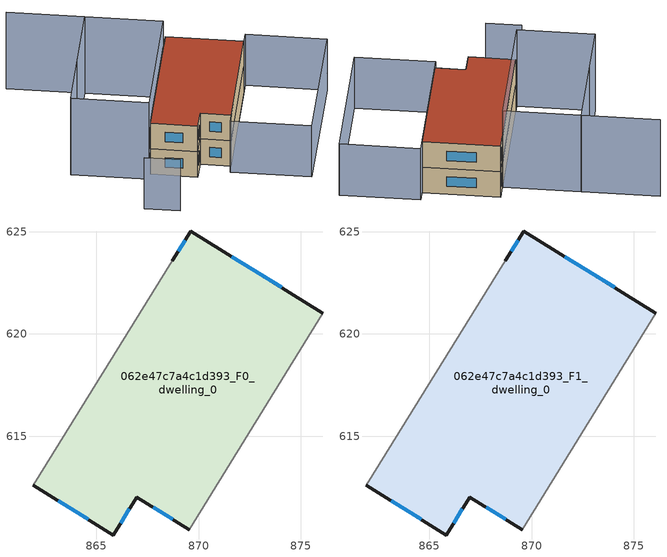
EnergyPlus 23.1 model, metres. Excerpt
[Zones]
062e47c7a4c1d393_F0_dwelling_0
 floor ground (EU_floor_Construction): 876.07,621.02 869.53,610.44 866.98,612.03 865.83,610.18 861.91,612.61 868.7,623.59 868.71,623.58 869.62,625.03 z0
 wall outside (EU_wall_Construction): 861.91,612.61 865.83,610.18 866.98,612.03 869.53,610.44 / 876.07,621.02 869.62,625.03 868.71,623.58 z0:3
 wall adiabatic (EU_wall_Construction): 868.71,623.58 868.7,623.59 861.91,612.61 / 869.53,610.44 876.07,621.02 z0:3
 window (EU_Window_Construction): 866.19,610.75 866.62,611.45 / 863.13,611.85 864.61,610.93 / 869.34,624.58 869,624.03 / 874.06,622.27 871.63,623.78 / 867.77,611.54 868.74,610.94 z0.93:2.07
062e47c7a4c1d393_F1_dwelling_0
 floor to 062e47c7a4c1d393_F0_dwelling_0 (EU_floor_Construction): 876.07,621.02 869.53,610.44 866.98,612.03 865.83,610.18 861.91,612.61 868.7,623.59 868.71,623.58 869.62,625.03 z3
 wall outside (EU_wall_Construction): 861.91,612.61 865.83,610.18 866.98,612.03 869.53,610.44 / 876.07,621.02 869.62,625.03 868.71,623.58 z3:6
 wall adiabatic (EU_wall_Construction): 868.71,623.58 868.7,623.59 861.91,612.61 / 869.53,610.44 876.07,621.02 z3:6
 window (EU_Window_Construction): 866.19,610.75 866.62,611.45 / 863.13,611.85 864.61,610.93 / 869.34,624.58 869,624.03 / 874.06,622.27 871.63,623.78 / 867.77,611.54 868.74,610.94 z3.93:5.07
 roof outside (EU_roof_Construction): 869.53,610.44 876.07,621.02 869.62,625.03 868.71,623.58 868.7,623.59 861.91,612.61 865.83,610.18 866.98,612.03 z6
shading: 858.88,607.71 861.83,605.87 / 883.42,617.84 875.73,605.41 / 875.73,605.41 868.99,609.58 / 868.99,609.58 876.68,622.01 / 876.68,622.01 883.42,617.84 z0:6; 855.76,631.63 862.24,627.62 / 862.24,627.62 855.03,615.97 / 868.71,623.6 861.51,611.95 / 861.51,611.95 855.02,615.96 / 855.02,615.96 862.23,627.61 / 862.23,627.61 868.71,623.6 z0:9
[Building]
EU S2 Campaign: North Axis=0; Terrain=City; Solar Distribution=FullExterior
[Site:Location]
Montreal-Trudeau.Intl.AP: Latitude=45.4667; Longitude=-73.75; Time Zone=-5; Elevation=36
[SizingPeriod:WeatherFileDays]
AnnualSizingPeriod: Begin Month=1; Begin Day of Month=1; End Month=12; End Day of Month=31; Day of Week for Start Day=Monday; Use Weather File Daylight Saving Period=No; Use Weather File Rain and Snow Indicators=No
[MATERIAL]
EU_InternalMass_Material: Roughness=MediumRough; Thickness=0.1; Conductivity=1; Density=1800; Specific Heat=900; Thermal Absorptance=0.9; Solar Absorptance=0.7; Visible Absorptance=0.7
[MATERIAL:NOMASS] Roughness=MediumRough; Thermal Absorptance=0.9; Solar Absorptance=0.7; Visible Absorptance=0.7
Name | Thermal Resistance
EU_wall_NoMass; EU_floor_NoMass | 1.51479
EU_roof_NoMass | 2.84114
[WINDOWMATERIAL:SIMPLEGLAZINGSYSTEM]
EU_Window_SimpleGlazing: UFactor=3.53504; Solar Heat Gain Coefficient=0.8; Visible Transmittance=0.8
[CONSTRUCTION]
EU_wall_Construction: EU_wall_NoMass
EU_roof_Construction: EU_roof_NoMass
EU_floor_Construction: EU_floor_NoMass
EU_Window_Construction: EU_Window_SimpleGlazing
EU_InternalMass_Construction: EU_InternalMass_Material
[ZONE] Type=1; Multiplier=1; Ceiling Height=autocalculate; Volume=314.426; Floor Area=autocalculate; Part of Total Floor Area=Yes
062e47c7a4c1d393_F0_dwelling_0; 062e47c7a4c1d393_F1_dwelling_0
[INTERNALMASS] Construction=EU_InternalMass_Construction; Surface Area=104.808
Name | Zone or ZoneList
062e47c7a4c1d393_F0_dwelling_0_EU_InternalMass | 062e47c7a4c1d393_F0_dwelling_0
062e47c7a4c1d393_F1_dwelling_0_EU_InternalMass | 062e47c7a4c1d393_F1_dwelling_0
[OTHEREQUIPMENT] Fuel Type=Electricity; Design Level Calculation Method=Watts/Area; Power per Zone Floor Area=1; Fraction Latent=0; Fraction Radiant=0; Fraction Lost=0; Carbon Dioxide Generation Rate=0; EndUse Subcategory=EU_Step8_InternalGains
Name | Zone or ZoneList or Space or SpaceList | Schedule
EU_Step8_InternalGain_062e47c7a4c1d393_F0_dwelling_0_f000 | 062e47c7a4c1d393_F0_dwelling_0 | EU_Step8_GainSchedule_062e47c7a4c1d393_F0_dwelling_0_f000
EU_Step8_InternalGain_062e47c7a4c1d393_F1_dwelling_0_f000 | 062e47c7a4c1d393_F1_dwelling_0 | EU_Step8_GainSchedule_062e47c7a4c1d393_F1_dwelling_0_f000
[ZONEVENTILATION:DESIGNFLOWRATE] Schedule=EU_AlwaysOn; Design Flow Rate Calculation Method=AirChanges/Hour; Air Changes per Hour=0.775154; Ventilation Type=Natural; Fan Pressure Rise=0; Fan Total Efficiency=1; Constant Term Coefficient=1; Temperature Term Coefficient=0; Velocity Term Coefficient=0; Velocity Squared Term Coefficient=0; Minimum Indoor Temperature=-100; Maximum Indoor Temperature=100; Delta Temperature=-100; Minimum Outdoor Temperature=-100; Maximum Outdoor Temperature=100; Maximum Wind Speed=40
Name | Zone or ZoneList or Space or SpaceList
EU_ConstantAir_062e47c7a4c1d393_F0_dwelling_0 | 062e47c7a4c1d393_F0_dwelling_0
EU_ConstantAir_062e47c7a4c1d393_F1_dwelling_0 | 062e47c7a4c1d393_F1_dwelling_0
[HVACTEMPLATE:THERMOSTAT] Constant Heating Setpoint=20; Constant Cooling Setpoint=50
EU_HeatOnly_062e47c7a4c1d393_F0_dwelling_0; EU_HeatOnly_062e47c7a4c1d393_F1_dwelling_0
[HVACTEMPLATE:ZONE:IDEALLOADSAIRSYSTEM] System Availability Schedule=EU_AlwaysOn; Maximum Heating Supply Air Temperature=50; Minimum Cooling Supply Air Temperature=13; Maximum Heating Supply Air Humidity Ratio=0.0156; Minimum Cooling Supply Air Humidity Ratio=0.0077; Heating Limit=NoLimit; Cooling Limit=NoLimit; Heating Availability Schedule=EU_AlwaysOn; Cooling Availability Schedule=EU_CoolingOff; Dehumidification Control Type=ConstantSensibleHeatRatio; Cooling Sensible Heat Ratio=0.7; Dehumidification Setpoint=60; Humidification Control Type=None; Humidification Setpoint=30; Outdoor Air Method=None; Outdoor Air Flow Rate per Person=0.00944; Outdoor Air Flow Rate per Zone Floor Area=0; Outdoor Air Flow Rate per Zone=0; Demand Controlled Ventilation Type=None; Outdoor Air Economizer Type=NoEconomizer; Heat Recovery Type=None; Sensible Heat Recovery Effectiveness=0.7; Latent Heat Recovery Effectiveness=0.65
Name | Template Thermostat
062e47c7a4c1d393_F0_dwelling_0 | EU_HeatOnly_062e47c7a4c1d393_F0_dwelling_0
062e47c7a4c1d393_F1_dwelling_0 | EU_HeatOnly_062e47c7a4c1d393_F1_dwelling_0
[SIZING:ZONE] Zone Cooling Design Supply Air Temperature Input Method=SupplyAirTemperature; Zone Cooling Design Supply Air Temperature=13; Zone Heating Design Supply Air Temperature Input Method=SupplyAirTemperature; Zone Heating Design Supply Air Temperature=50; Zone Cooling Design Supply Air Humidity Ratio=0.008; Zone Heating Design Supply Air Humidity Ratio=0.008; Cooling Design Air Flow Method=DesignDay; Cooling Design Air Flow Rate=0; Cooling Minimum Air Flow per Zone Floor Area=0.000762; Cooling Minimum Air Flow=0; Cooling Minimum Air Flow Fraction=0.2; Heating Design Air Flow Method=DesignDay; Heating Design Air Flow Rate=0; Heating Maximum Air Flow per Zone Floor Area=0.002032; Heating Maximum Air Flow=0.141576; Heating Maximum Air Flow Fraction=0.3; Account for Dedicated Outdoor Air System=No; Dedicated Outdoor Air System Control Strategy=NeutralSupplyAir; Dedicated Outdoor Air Low Setpoint Temperature for Design=autosize; Dedicated Outdoor Air High Setpoint Temperature for Design=autosize; Zone Load Sizing Method=Sensible Load Only No Latent Load; Zone Latent Cooling Design Supply Air Humidity Ratio Input Method=HumidityRatioDifference; Zone Cooling Design Supply Air Humidity Ratio Difference=0.005; Zone Latent Heating Design Supply Air Humidity Ratio Input Method=HumidityRatioDifference; Zone Humidification Design Supply Air Humidity Ratio Difference=0.005
062e47c7a4c1d393_F0_dwelling_0; 062e47c7a4c1d393_F1_dwelling_0
[SCHEDULE:CONSTANT]
Name | Hourly Value
EU_AlwaysOn | 1
EU_CoolingOff | 0
[SCHEDULE:FILE] Column Number=1; Rows to Skip at Top=0; Number of Hours of Data=8760; Column Separator=Comma; Interpolate to Timestep=No; Minutes per Item=60; Adjust Schedule for Daylight Savings=Yes
Name | File
EU_Step8_GainSchedule_062e47c7a4c1d393_F0_dwelling_0_f000 | ../../schedules/062e47c7a4c1d393/062e47c7a4c1d393_F0_dwelling_0_f000_gain.csv
EU_Step8_GainSchedule_062e47c7a4c1d393_F1_dwelling_0_f000 | ../../schedules/062e47c7a4c1d393/062e47c7a4c1d393_F1_dwelling_0_f000_gain.csv
